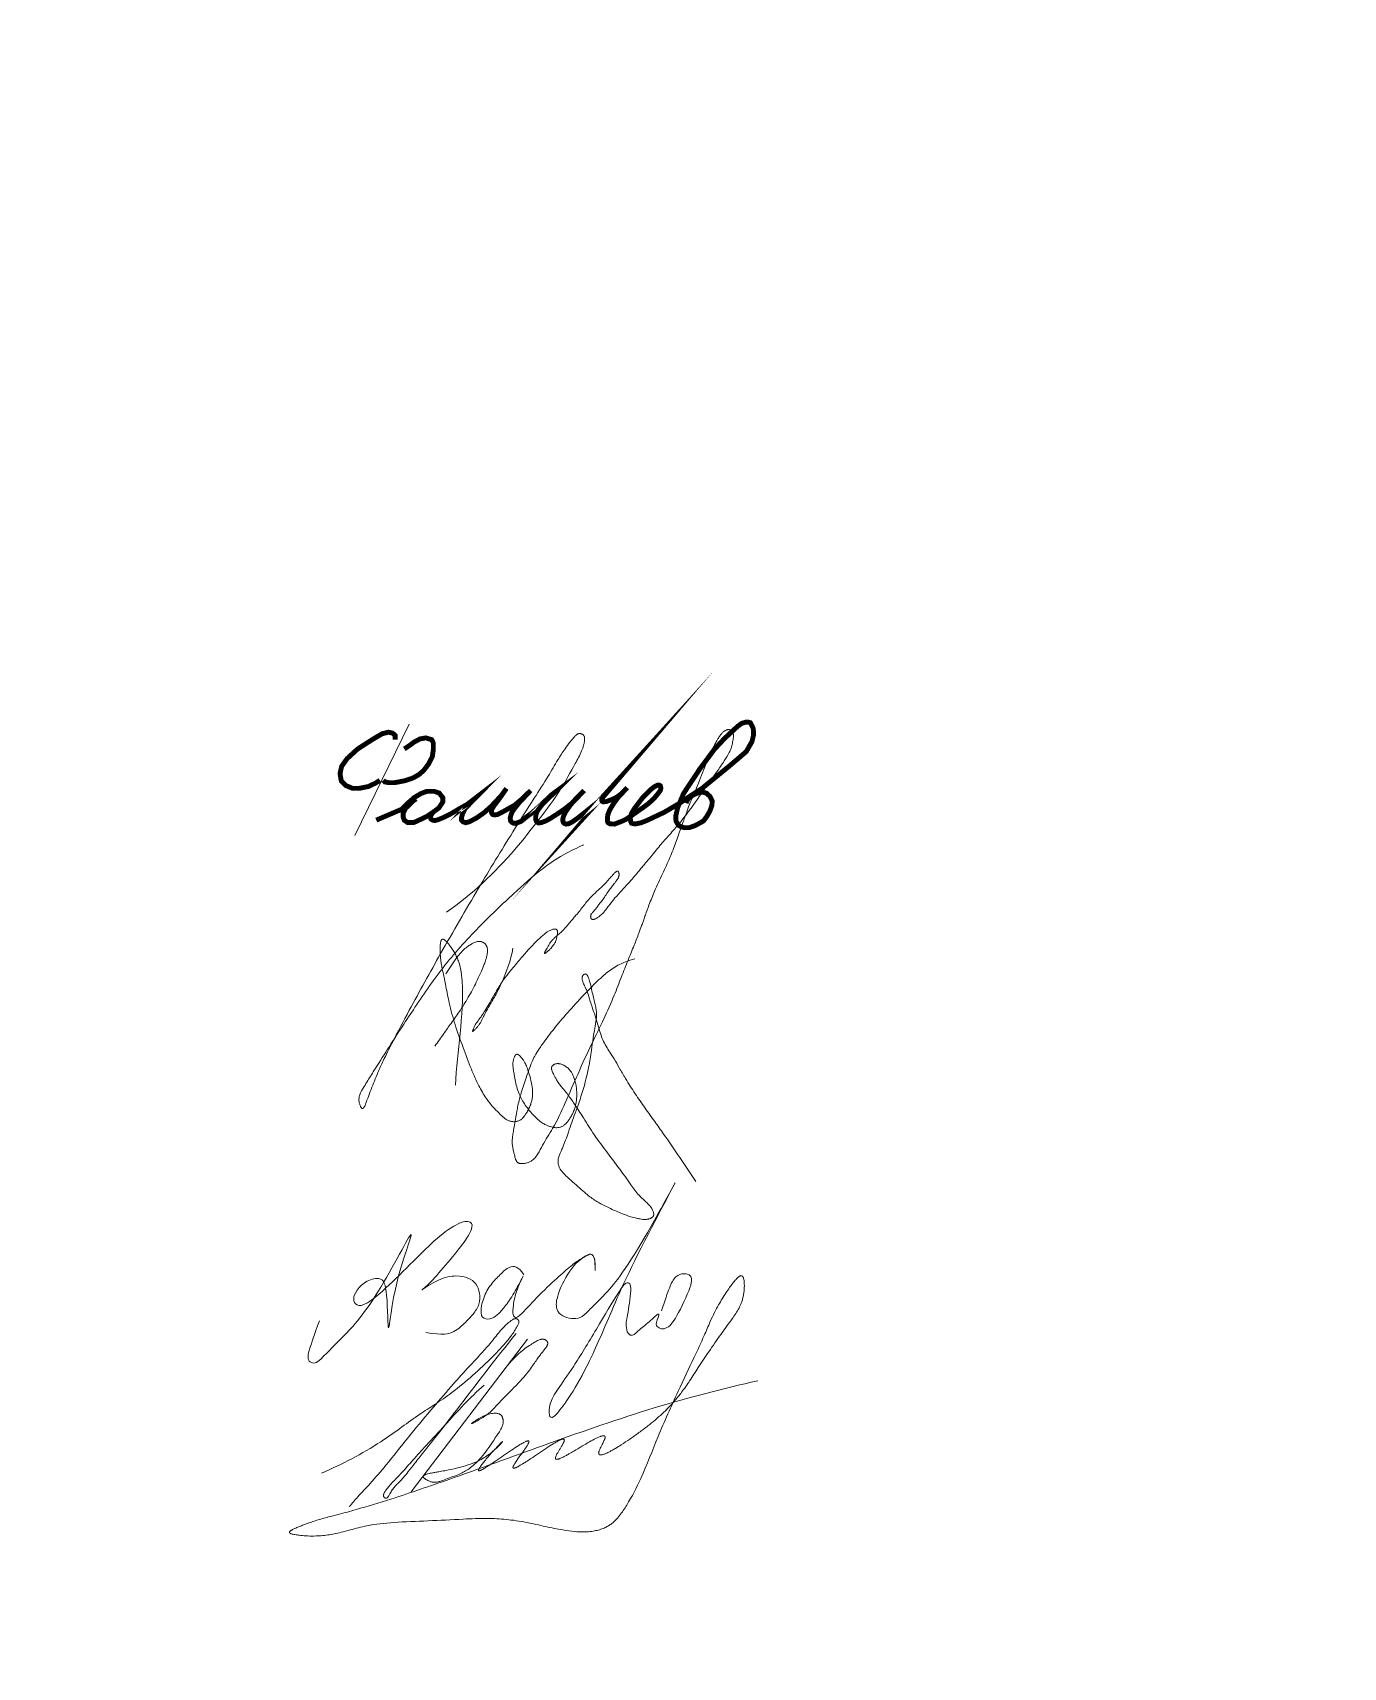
# Model space of a CAD drawing. Header units: millimetres. Extents: x 0 to 210, y 0 to 297.
# Drawn here: x 48.1 to 96.2, y 0 to 60 of the extents above; entities that cross this region are included whole.
import ezdxf

# ---------------------------------------------------------------- set-up
doc = ezdxf.new("R2010")
doc.units = ezdxf.units.MM
for name, pattern in [('K5LT32789', [0]), ('K5LT32790', [0]), ('K5LT32791', [0])]:
    doc.linetypes.add(name, pattern=pattern)
doc.layers.add('Системный слой', color=7, linetype='Continuous')

# ---------------------------------------------------------------- blocks, each defined once
blk = doc.blocks.new('U7')
at = {"layer": 'Системный слой', "color": 5, "linetype": 'K5LT32789', "lineweight": 18, "true_color": 0x0000ff}
for points in [[(66.156, 14.412), (65.944, 14.737), (65.611, 14.737), (65.296, 14.423), (64.941, 14.067), (64.656, 13.58), (64.535, 12.936), (64.732, 12.74), (65.078, 12.824), (65.29, 13.037), (65.538, 13.334), (65.88, 13.855), (66.252, 14.599), (65.88, 13.855), (65.75, 13.256), (65.75, 12.906), (65.838, 12.819), (65.997, 12.875), (66.721, 13.687), (67.512, 14.404), (67.911, 14.766), (68.339, 15.049), (68.536, 15.168), (68.693, 15.168), (68.775, 14.949), (68.775, 14.705), (68.775, 14.447), (68.775, 14.949), (68.693, 15.168), (68.536, 15.178), (67.911, 14.766), (67.335, 13.621), (67.335, 13.112), (67.569, 12.877), (67.9, 12.792), (68.235, 12.792), (68.505, 13.062), (68.847, 13.403), (69.947, 14.503), (72.596, 19.425), (69.947, 14.503), (69.006, 12.153), (68.283, 10.631), (67.632, 9.609), (67.204, 9.101), (67.072, 9.212), (67.072, 9.648), (67.377, 10.194), (67.934, 10.938), (68.821, 12.404), (69.72, 13.937), (69.915, 14.132), (70.061, 14.111), (70.104, 13.873), (70.028, 13.354), (69.968, 12.94), (69.887, 12.53), (69.971, 12.229), (70.14, 12.14), (70.375, 12.375), (70.818, 12.723), (71.216, 13.121), (70.962, 12.592), (71.081, 12.473), (71.26, 12.399), (71.458, 12.473), (71.709, 12.724), (72.377, 14.116), (72.297, 14.399), (72.044, 14.468), (71.716, 14.389), (71.503, 13.972), (71.349, 13.496), (71.216, 13.085)], [(58.653, 12.72), (58.457, 12.177), (58.264, 11.639), (58.202, 11.305), (58.346, 11.161), (58.546, 11.161), (58.734, 11.349), (59.273, 11.888), (60.601, 13.216), (62.503, 16.955), (61.36, 14.16), (61.158, 11.661), (61.158, 13.965), (60.927, 14.337), (60.375, 14.218), (59.999, 13.842), (59.868, 13.503), (59.995, 13.265), (60.338, 13.265), (61.158, 13.965), (62.28, 15.086), (63.059, 15.865), (63.933, 16.44), (64.311, 16.327), (64.216, 16.009), (63.993, 15.607), (63.258, 14.736), (62.645, 14.011), (62.227, 13.728), (63.044, 14.281), (63.702, 14.402), (64.128, 14.308), (64.418, 14.093), (64.549, 13.742), (64.549, 13.326), (64.292, 12.943), (64.033, 12.684), (63.628, 12.279), (63.182, 12.178), (62.559, 12.29)]]:
    blk.add_open_spline(points, degree=3, dxfattribs=at)
blk = doc.blocks.new('U8')
at = {"layer": 'Системный слой', "color": 5, "linetype": 'K5LT32790', "lineweight": 18, "true_color": 0x0000ff}
blk.add_open_spline([(63.653, 21.363), (63.688, 22.63), (64.006, 24.061), (63.859, 25.573), (63.78, 25.867), (63.702, 26.063), (63.614, 26.232), (63.518, 26.383), (63.426, 26.508), (63.349, 26.601), (63.295, 26.658), (63.259, 26.688), (63.237, 26.704), (63.221, 26.714), (63.207, 26.72), (63.196, 26.724), (63.187, 26.726), (63.178, 26.727), (63.171, 26.727), (63.164, 26.726), (63.158, 26.723), (63.152, 26.72), (63.146, 26.716), (63.14, 26.71), (63.134, 26.703), (63.128, 26.694), (63.122, 26.682), (63.116, 26.667), (63.11, 26.648), (63.103, 26.624), (63.097, 26.59), (63.091, 26.544), (63.086, 26.476), (63.083, 26.382), (63.084, 26.263), (63.09, 26.128), (63.102, 25.981), (63.125, 25.816), (63.165, 25.609), (63.227, 25.331), (63.308, 24.913), (63.426, 24.32), (63.626, 23.57), (63.92, 22.766), (64.202, 22.01), (64.473, 21.379), (64.742, 20.92), (65, 20.589), (65.223, 20.358), (65.39, 20.196), (65.51, 20.108), (65.588, 20.068), (65.646, 20.047), (65.699, 20.035), (65.752, 20.028), (65.807, 20.027), (65.861, 20.032), (65.914, 20.043), (65.963, 20.058), (66.007, 20.077), (66.045, 20.1), (66.08, 20.126), (66.114, 20.158), (66.153, 20.201), (66.2, 20.266), (66.261, 20.36), (66.331, 20.481), (66.395, 20.619), (66.441, 20.755), (66.467, 20.883), (66.479, 21.01), (66.477, 21.155), (66.458, 21.335), (66.416, 21.556), (66.35, 21.795), (66.277, 22.013), (66.21, 22.173), (66.149, 22.276), (66.099, 22.345), (66.055, 22.398), (66.015, 22.44), (65.983, 22.468), (65.959, 22.484), (65.942, 22.493), (65.929, 22.499), (65.918, 22.502), (65.908, 22.503), (65.9, 22.503), (65.892, 22.502), (65.886, 22.5), (65.879, 22.498), (65.872, 22.494), (65.865, 22.49), (65.858, 22.483), (65.849, 22.475), (65.841, 22.464), (65.831, 22.449), (65.82, 22.429), (65.807, 22.402), (65.794, 22.364), (65.779, 22.316), (65.766, 22.258), (65.757, 22.192), (65.754, 22.117), (65.759, 22.025), (65.777, 21.901), (65.808, 21.723), (65.848, 21.495), (65.91, 21.241), (65.999, 21.004), (66.112, 20.786), (66.246, 20.578), (66.406, 20.374), (66.58, 20.193), (66.745, 20.048), (66.889, 19.949), (67.011, 19.887), (67.116, 19.846), (67.211, 19.821), (67.296, 19.808), (67.369, 19.806), (67.431, 19.811), (67.483, 19.822), (67.528, 19.837), (67.569, 19.856), (67.61, 19.881), (67.653, 19.913), (67.701, 19.958), (67.756, 20.019), (67.819, 20.104), (67.889, 20.212), (67.958, 20.343), (68.016, 20.487), (68.061, 20.641), (68.09, 20.804), (68.103, 20.98), (68.098, 21.168), (68.076, 21.357), (68.038, 21.531), (67.988, 21.676), (67.934, 21.79), (67.879, 21.878), (67.825, 21.946), (67.771, 21.999), (67.715, 22.044), (67.655, 22.082), (67.591, 22.114), (67.529, 22.138), (67.474, 22.153), (67.428, 22.16), (67.391, 22.161), (67.359, 22.157), (67.329, 22.151), (67.3, 22.142), (67.273, 22.13), (67.248, 22.116), (67.228, 22.101), (67.212, 22.087), (67.2, 22.073), (67.191, 22.06), (67.185, 22.048), (67.18, 22.035), (67.176, 22.022), (67.174, 22.006), (67.173, 21.988), (67.174, 21.967), (67.178, 21.941), (67.187, 21.911), (67.201, 21.871), (67.225, 21.816), (67.263, 21.741), (67.313, 21.642), (67.378, 21.524), (67.466, 21.392), (67.593, 21.238), (67.778, 21.019), (68.018, 20.681), (68.324, 20.196), (68.693, 19.595), (69.17, 18.953), (69.649, 18.325), (70.05, 17.775), (70.33, 17.369), (70.558, 17.153), (70.707, 17.025), (70.796, 16.927), (70.851, 16.847), (70.884, 16.784), (70.906, 16.731), (70.919, 16.687), (70.925, 16.653), (70.926, 16.627), (70.925, 16.606), (70.921, 16.588), (70.916, 16.573), (70.91, 16.56), (70.902, 16.548), (70.893, 16.536), (70.881, 16.524), (70.866, 16.512), (70.847, 16.499), (70.822, 16.485), (70.789, 16.471), (70.75, 16.458), (70.705, 16.448), (70.653, 16.44), (70.592, 16.438), (70.516, 16.442), (70.414, 16.457), (70.266, 16.488), (70.047, 16.547), (69.728, 16.661), (69.343, 16.831), (68.94, 17.03), (68.62, 17.235), (68.367, 17.447), (68.135, 17.654), (67.887, 17.875), (67.67, 18.068), (67.537, 18.222), (67.474, 18.321), (67.445, 18.385), (67.427, 18.44), (67.416, 18.492), (67.411, 18.546), (67.411, 18.599), (67.417, 18.653), (67.429, 18.71), (67.448, 18.773), (67.48, 18.855), (67.53, 18.963), (67.604, 19.131), (67.701, 19.361), (67.8, 19.667), (67.911, 20), (68.048, 20.361), (68.206, 20.797), (68.384, 21.354), (68.54, 21.993), (68.633, 22.59), (68.693, 23.07), (68.762, 23.446), (68.819, 23.751), (68.83, 23.998), (68.807, 24.194), (68.768, 24.383), (68.711, 24.596), (68.658, 24.817), (68.619, 25.017), (68.579, 25.167), (68.548, 25.271), (68.523, 25.339), (68.502, 25.381), (68.486, 25.406), (68.474, 25.42), (68.464, 25.43), (68.454, 25.437), (68.445, 25.442), (68.436, 25.446), (68.427, 25.448), (68.418, 25.449), (68.409, 25.448), (68.401, 25.447), (68.391, 25.445), (68.381, 25.441), (68.37, 25.436), (68.358, 25.429), (68.347, 25.421), (68.337, 25.412), (68.328, 25.402), (68.32, 25.391), (68.313, 25.378), (68.307, 25.364), (68.302, 25.348), (68.299, 25.329), (68.298, 25.306), (68.298, 25.279), (68.303, 25.245), (68.312, 25.202), (68.328, 25.15), (68.353, 25.085), (68.391, 25.003), (68.443, 24.901), (68.495, 24.771), (68.544, 24.616), (68.597, 24.43), (68.676, 24.195), (68.777, 23.91), (68.874, 23.588), (68.956, 23.288), (69.056, 23.024), (69.176, 22.798), (69.319, 22.568), (69.485, 22.309), (69.674, 21.983), (69.92, 21.551), (70.238, 21.056), (70.602, 20.536), (70.954, 20.045), (71.588, 19.156), (72.089, 18.419), (72.471, 17.831)], degree=3, knots=[0, 0, 0, 0, 23.088924, 25.905784, 27.368497, 28.578535, 29.721875, 30.813961, 31.805183, 32.534012, 32.992903, 33.225793, 33.377047, 33.48833, 33.574551, 33.643805, 33.701224, 33.750367, 33.79387, 33.833355, 33.872141, 33.912355, 33.95659, 34.00557, 34.061357, 34.126468, 34.204109, 34.298549, 34.415744, 34.564555, 34.759459, 35.028229, 35.412864, 35.997175, 36.728139, 37.568941, 38.433825, 39.401332, 40.578431, 42.235398, 44.569602, 48.269133, 53.187712, 58.58434, 63.764044, 67.778676, 70.998143, 73.369834, 75.349816, 76.796874, 77.581324, 78.028914, 78.378087, 78.696803, 79.013489, 79.343373, 79.678587, 80.006824, 80.317932, 80.606471, 80.866035, 81.11641, 81.383983, 81.718354, 82.16781, 82.839361, 83.733235, 84.705422, 85.582724, 86.324391, 87.057116, 87.890757, 88.945341, 90.321141, 91.965571, 93.426367, 94.484215, 95.101021, 95.580997, 96.013141, 96.361093, 96.626002, 96.782739, 96.889142, 96.971138, 97.03813, 97.095272, 97.145901, 97.188561, 97.228747, 97.268915, 97.315311, 97.366861, 97.425655, 97.494454, 97.577142, 97.679623, 97.811915, 97.985663, 98.226797, 98.532587, 98.897786, 99.296036, 99.737821, 100.261724, 100.964229, 101.99978, 103.525411, 105.150667, 106.72453, 108.093532, 109.590313, 111.195302, 112.777483, 114.126394, 115.159714, 115.93325, 116.599105, 117.196687, 117.716186, 118.147278, 118.512091, 118.830828, 119.112084, 119.376147, 119.650254, 119.966184, 120.348472, 120.832611, 121.462575, 122.257884, 123.166317, 124.121896, 125.077441, 126.058759, 127.110722, 128.27138, 129.455541, 130.54928, 131.472222, 132.224076, 132.842804, 133.343527, 133.786162, 134.209733, 134.641953, 135.076751, 135.490934, 135.840567, 136.1162, 136.329021, 136.516582, 136.697073, 136.87991, 137.063295, 137.235465, 137.38613, 137.514261, 137.623548, 137.718445, 137.797689, 137.875651, 137.957944, 138.055516, 138.163779, 138.288043, 138.436309, 138.622516, 138.862075, 139.203128, 139.704326, 140.381097, 141.218915, 142.127317, 143.259517, 144.821141, 147.317764, 150.75711, 155.19517, 160.069171, 165.224464, 169.471142, 172.421411, 174.092925, 175.138298, 175.966748, 176.479558, 176.900272, 177.244752, 177.52135, 177.72293, 177.873709, 177.996322, 178.101436, 178.195314, 178.281517, 178.366118, 178.454913, 178.554755, 178.670049, 178.807074, 178.975201, 179.187234, 179.439473, 179.719727, 180.029511, 180.383269, 180.823448, 181.407111, 182.246837, 183.563618, 185.512414, 188.365901, 191.16936, 193.636194, 195.215931, 197.147086, 199.269225, 201.224518, 202.392176, 202.935446, 203.335749, 203.665039, 203.98044, 204.30527, 204.630666, 204.95421, 205.28424, 205.683122, 206.145312, 206.866804, 207.837862, 209.464316, 211.387339, 213.648133, 215.828171, 218.361631, 222.046321, 226.400789, 230.237614, 232.987127, 235.143069, 237.145235, 238.600123, 239.59432, 240.714469, 242.086859, 243.579513, 244.83703, 245.773068, 246.379449, 246.80954, 247.077534, 247.227517, 247.33398, 247.41847, 247.489521, 247.552012, 247.609222, 247.663606, 247.717168, 247.768592, 247.820784, 247.876677, 247.942191, 248.018083, 248.10247, 248.189421, 248.269471, 248.347072, 248.425637, 248.512886, 248.605679, 248.706816, 248.820413, 248.952282, 249.111489, 249.313956, 249.574155, 249.89782, 250.303709, 250.841791, 251.528272, 252.381244, 253.359593, 254.475963, 255.872687, 257.851092, 259.938273, 261.963603, 263.469883, 265.046448, 266.586695, 268.366913, 270.599666, 273.407082, 277.373027, 281.234201, 284.882343, 288.313023, 301, 301, 301, 301], dxfattribs=at)
blk = doc.blocks.new('U9')
at = {"layer": 'Системный слой', "color": 5, "linetype": 'K5LT32790', "lineweight": 18, "true_color": 0x0000ff}
for points, knots in [([(63.317, 27.713), (64.253, 28.369), (65.43, 29.481), (66.706, 31.113), (67.489, 32.14), (67.952, 33.015), (68.25, 33.54), (68.347, 33.817), (68.377, 33.959), (68.389, 34.046), (68.39, 34.101), (68.385, 34.136), (68.379, 34.16), (68.371, 34.179), (68.363, 34.194), (68.353, 34.208), (68.342, 34.22), (68.329, 34.232), (68.313, 34.243), (68.295, 34.253), (68.274, 34.262), (68.253, 34.269), (68.23, 34.273), (68.209, 34.275), (68.189, 34.275), (68.171, 34.272), (68.154, 34.267), (68.137, 34.261), (68.119, 34.252), (68.099, 34.239), (68.076, 34.22), (68.047, 34.191), (68.005, 34.145), (67.936, 34.065), (67.819, 33.92), (67.632, 33.666), (67.366, 33.252), (67.01, 32.635), (66.446, 31.761), (65.579, 30.399), (64.428, 28.5), (63.159, 26.318), (62.107, 24.414), (61.409, 23.101), (61.024, 22.339), (60.816, 21.874), (60.669, 21.523), (60.548, 21.218), (60.446, 20.948), (60.37, 20.744), (60.326, 20.626), (60.3, 20.572), (60.287, 20.549), (60.277, 20.536), (60.269, 20.526), (60.262, 20.519), (60.256, 20.514), (60.251, 20.511), (60.245, 20.509), (60.24, 20.508), (60.235, 20.507), (60.231, 20.508), (60.226, 20.509), (60.222, 20.511), (60.217, 20.513), (60.213, 20.516), (60.208, 20.52), (60.203, 20.525), (60.197, 20.532), (60.189, 20.542), (60.18, 20.556), (60.168, 20.577), (60.153, 20.606), (60.136, 20.644), (60.12, 20.691), (60.109, 20.744), (60.103, 20.8), (60.103, 20.858), (60.109, 20.919), (60.123, 20.983), (60.144, 21.049), (60.176, 21.121), (60.226, 21.21), (60.312, 21.347), (60.469, 21.606), (60.779, 22.098), (61.35, 23.001), (62.187, 24.28), (63.246, 25.825), (64.498, 27.185), (65.71, 28.34), (66.694, 29.228), (67.568, 29.825), (68.105, 30.075), (68.358, 30.195)], [0, 0, 0, 0, 8.550609, 12.054989, 15.548009, 18.191121, 19.498995, 20.058209, 20.381615, 20.589671, 20.716665, 20.79368, 20.851701, 20.900722, 20.944653, 20.985245, 21.025642, 21.06834, 21.115939, 21.168338, 21.224707, 21.283052, 21.340576, 21.394663, 21.443781, 21.488289, 21.53119, 21.575808, 21.625508, 21.683081, 21.754287, 21.848548, 21.98875, 22.223415, 22.641351, 23.38396, 24.591455, 26.333193, 28.725175, 32.394143, 38.444137, 45.386804, 51.336644, 54.759282, 56.550214, 57.736198, 58.581068, 59.410817, 60.190375, 60.748602, 61.044545, 61.139793, 61.19713, 61.237089, 61.267135, 61.290713, 61.309862, 61.325937, 61.339917, 61.352551, 61.36445, 61.376142, 61.388111, 61.400062, 61.412022, 61.424542, 61.439066, 61.45699, 61.479741, 61.509795, 61.550475, 61.607942, 61.688058, 61.795635, 61.922219, 62.059168, 62.198495, 62.342871, 62.495112, 62.658157, 62.830855, 63.02153, 63.245709, 63.594568, 64.237865, 65.516344, 67.957442, 72.253573, 76.989753, 81.977365, 86.090995, 89.562811, 91.905588, 94, 94, 94, 94]), ([(65.756, 26.401), (65.681, 25.942), (65.457, 25.358), (65.115, 24.65), (64.881, 24.276), (64.72, 23.971), (64.623, 23.778), (64.566, 23.667), (64.525, 23.602), (64.488, 23.552), (64.454, 23.51), (64.418, 23.47), (64.383, 23.432), (64.35, 23.399), (64.325, 23.376), (64.309, 23.362), (64.3, 23.355), (64.294, 23.35), (64.29, 23.347), (64.286, 23.345), (64.283, 23.344), (64.281, 23.343), (64.279, 23.343), (64.277, 23.343), (64.275, 23.345), (64.275, 23.347), (64.275, 23.349), (64.275, 23.352), (64.276, 23.356), (64.277, 23.36), (64.278, 23.365), (64.28, 23.371), (64.284, 23.381), (64.29, 23.395), (64.299, 23.416), (64.31, 23.443), (64.322, 23.475), (64.338, 23.512), (64.357, 23.555), (64.383, 23.604), (64.419, 23.658), (64.466, 23.722), (64.531, 23.806), (64.625, 23.935), (64.749, 24.122), (64.889, 24.356), (65.024, 24.599), (65.163, 24.847), (65.326, 25.119), (65.529, 25.407), (65.747, 25.665), (65.937, 25.889), (66.138, 26.128), (66.376, 26.404), (66.65, 26.676), (66.86, 26.877), (66.994, 26.983), (67.065, 27.025), (67.118, 27.051), (67.17, 27.073), (67.218, 27.088), (67.257, 27.096), (67.286, 27.099), (67.307, 27.099), (67.323, 27.097), (67.336, 27.093), (67.346, 27.089), (67.355, 27.085), (67.362, 27.079), (67.368, 27.073), (67.373, 27.066), (67.378, 27.059), (67.382, 27.05), (67.385, 27.039), (67.388, 27.025), (67.391, 27.008), (67.392, 26.986), (67.391, 26.954), (67.387, 26.911), (67.378, 26.856), (67.368, 26.794), (67.355, 26.73), (67.337, 26.672), (67.314, 26.62), (67.285, 26.569), (67.247, 26.515), (67.203, 26.458), (67.159, 26.404), (67.119, 26.358), (67.085, 26.324), (67.054, 26.295), (67.024, 26.27), (66.996, 26.246), (66.972, 26.227), (66.955, 26.215), (66.944, 26.209), (66.937, 26.205), (66.932, 26.202), (66.928, 26.201), (66.925, 26.2), (66.922, 26.199), (66.92, 26.199), (66.918, 26.199), (66.916, 26.2), (66.915, 26.201), (66.914, 26.203), (66.914, 26.205), (66.913, 26.208), (66.914, 26.211), (66.914, 26.214), (66.915, 26.218), (66.916, 26.223), (66.919, 26.229), (66.922, 26.237), (66.927, 26.249), (66.934, 26.265), (66.946, 26.287), (66.96, 26.312), (66.975, 26.337), (66.989, 26.361), (67.005, 26.387), (67.027, 26.421), (67.055, 26.473), (67.091, 26.539), (67.139, 26.615), (67.204, 26.694), (67.293, 26.783), (67.411, 26.886), (67.558, 27.011), (67.696, 27.157), (67.826, 27.313), (67.947, 27.46), (68.081, 27.616), (68.219, 27.78), (68.356, 27.961), (68.498, 28.144), (68.675, 28.331), (68.875, 28.515), (69.067, 28.695), (69.204, 28.839), (69.298, 28.946), (69.363, 29.019), (69.42, 29.081), (69.467, 29.133), (69.505, 29.171), (69.534, 29.195), (69.553, 29.209), (69.566, 29.216), (69.577, 29.221), (69.585, 29.223), (69.592, 29.225), (69.599, 29.225), (69.604, 29.224), (69.609, 29.223), (69.614, 29.221), (69.618, 29.219), (69.621, 29.216), (69.625, 29.213), (69.628, 29.208), (69.632, 29.203), (69.635, 29.196), (69.639, 29.187), (69.643, 29.176), (69.647, 29.16), (69.65, 29.14), (69.652, 29.116), (69.652, 29.089), (69.65, 29.062), (69.645, 29.036), (69.638, 29.009), (69.626, 28.98), (69.609, 28.947), (69.581, 28.905), (69.535, 28.844), (69.466, 28.753), (69.37, 28.631), (69.256, 28.485), (69.148, 28.317), (69.043, 28.152), (68.932, 28.023), (68.849, 27.911), (68.787, 27.823), (68.729, 27.757), (68.68, 27.71), (68.648, 27.672), (68.63, 27.644), (68.62, 27.622), (68.614, 27.603), (68.611, 27.585), (68.61, 27.568), (68.61, 27.55), (68.612, 27.532), (68.616, 27.514), (68.621, 27.499), (68.627, 27.486), (68.633, 27.477), (68.639, 27.469), (68.644, 27.463), (68.65, 27.459), (68.657, 27.455), (68.664, 27.452), (68.672, 27.449), (68.681, 27.448), (68.691, 27.447), (68.702, 27.448), (68.716, 27.45), (68.732, 27.454), (68.753, 27.461), (68.78, 27.473), (68.816, 27.492), (68.86, 27.519), (68.91, 27.553), (68.965, 27.594), (69.024, 27.646), (69.092, 27.715), (69.175, 27.817), (69.292, 27.972), (69.461, 28.195), (69.704, 28.467), (70.019, 28.799), (70.359, 29.195), (70.726, 29.646), (71.088, 30.088), (71.463, 30.513), (71.832, 30.934), (72.205, 31.394), (72.55, 31.897), (72.891, 32.391), (73.229, 32.84), (73.491, 33.235), (73.677, 33.521), (73.766, 33.72), (73.802, 33.852), (73.823, 33.959), (73.837, 34.043), (73.848, 34.105), (73.853, 34.154), (73.854, 34.197), (73.85, 34.236), (73.842, 34.268), (73.832, 34.295), (73.82, 34.32), (73.806, 34.343), (73.789, 34.364), (73.773, 34.381), (73.756, 34.394), (73.741, 34.404), (73.726, 34.411), (73.711, 34.416), (73.697, 34.42), (73.681, 34.421), (73.663, 34.421), (73.644, 34.419), (73.622, 34.414), (73.597, 34.405), (73.567, 34.392), (73.533, 34.373), (73.496, 34.348), (73.458, 34.316), (73.42, 34.278), (73.378, 34.229), (73.338, 34.17), (73.292, 34.092), (73.235, 33.988), (73.143, 33.828), (73.019, 33.595), (72.886, 33.283), (72.75, 32.924), (72.611, 32.554), (72.448, 32.165), (72.266, 31.743), (72.09, 31.276), (71.917, 30.783), (71.734, 30.267), (71.521, 29.709), (71.248, 29.114), (70.969, 28.539), (70.769, 28.026), (70.642, 27.676), (70.57, 27.473), (70.525, 27.347), (70.466, 27.182), (70.36, 26.892), (70.195, 26.469), (69.973, 25.936), (69.731, 25.323), (69.454, 24.597), (69.089, 23.772), (68.614, 22.828), (68.144, 21.796), (67.7, 20.753), (67.287, 19.864), (66.894, 19.274), (66.709, 18.897), (66.59, 18.726), (66.513, 18.647), (66.456, 18.602), (66.4, 18.567), (66.341, 18.538), (66.279, 18.516), (66.213, 18.499), (66.148, 18.49), (66.089, 18.487), (66.04, 18.49), (66.003, 18.496), (65.976, 18.505), (65.955, 18.514), (65.938, 18.524), (65.923, 18.535), (65.909, 18.549), (65.896, 18.565), (65.882, 18.586), (65.868, 18.613), (65.853, 18.648), (65.837, 18.7), (65.818, 18.777), (65.792, 18.885), (65.76, 19.018), (65.734, 19.162), (65.727, 19.304), (65.737, 19.454), (65.763, 19.631), (65.807, 19.853), (65.856, 20.151), (65.918, 20.534), (66.017, 20.971), (66.152, 21.371), (66.265, 21.696), (66.352, 21.958), (66.442, 22.2), (66.561, 22.452), (66.737, 22.734), (67.012, 23.11), (67.395, 23.614), (67.925, 24.213), (68.472, 24.813), (68.98, 25.311), (69.365, 25.629), (69.659, 25.8), (69.927, 25.912), (70.117, 25.974), (70.232, 26.011)], [0, 0, 0, 0, 9.050129, 12.27524, 15.459, 17.73484, 19.057413, 19.710841, 20.186256, 20.578255, 20.920156, 21.263228, 21.624829, 21.943402, 22.174143, 22.29629, 22.36276, 22.406894, 22.439057, 22.464194, 22.484922, 22.502166, 22.516262, 22.528133, 22.539447, 22.552242, 22.56817, 22.588053, 22.611987, 22.639741, 22.672744, 22.715192, 22.776687, 22.87041, 23.023044, 23.2152, 23.446308, 23.698853, 24.014406, 24.364067, 24.793807, 25.28352, 25.941626, 26.877925, 28.429965, 30.348657, 32.240773, 33.898399, 35.948367, 38.485583, 40.825304, 42.59187, 44.267244, 46.970047, 49.74801, 51.863744, 52.701471, 53.104911, 53.483029, 53.862972, 54.210178, 54.473163, 54.650607, 54.780151, 54.882015, 54.96597, 55.037892, 55.101774, 55.160577, 55.215489, 55.269733, 55.3265, 55.390437, 55.464507, 55.552848, 55.661752, 55.802045, 55.996896, 56.278982, 56.657771, 57.087852, 57.530059, 57.926999, 58.28654, 58.645161, 59.086887, 59.580412, 60.070145, 60.456808, 60.770321, 61.020502, 61.287434, 61.539711, 61.751465, 61.877288, 61.951174, 62.001019, 62.037083, 62.064047, 62.085222, 62.102691, 62.117816, 62.131035, 62.143011, 62.154708, 62.167188, 62.181333, 62.197688, 62.21651, 62.238222, 62.264236, 62.296726, 62.338711, 62.394112, 62.469848, 62.581386, 62.750144, 62.953234, 63.151975, 63.325302, 63.501424, 63.750698, 64.126703, 64.655732, 65.239268, 65.888652, 66.649933, 67.724768, 68.970934, 70.450533, 71.673771, 72.965674, 74.199734, 75.716608, 77.191491, 78.669398, 80.263602, 82.259995, 84.0227, 85.431088, 86.180031, 86.82002, 87.357354, 87.830339, 88.196682, 88.427814, 88.563885, 88.657509, 88.728451, 88.784957, 88.831759, 88.871976, 88.907862, 88.941164, 88.973333, 89.002363, 89.031139, 89.061129, 89.097204, 89.139544, 89.190239, 89.252182, 89.329582, 89.428874, 89.559889, 89.727893, 89.910432, 90.08993, 90.259821, 90.437176, 90.634512, 90.867411, 91.167757, 91.627014, 92.382088, 93.419966, 94.672454, 96.030915, 97.344377, 98.512333, 99.382533, 100.080146, 100.642761, 101.098523, 101.416568, 101.614452, 101.761411, 101.888131, 102.002041, 102.112642, 102.228685, 102.353162, 102.475542, 102.582798, 102.67162, 102.744553, 102.805473, 102.857643, 102.905538, 102.953137, 103.003348, 103.057077, 103.11538, 103.180499, 103.255316, 103.343787, 103.451799, 103.589159, 103.775473, 104.036879, 104.381072, 104.782032, 105.231565, 105.731185, 106.331113, 107.131661, 108.329516, 110.150194, 112.636877, 115.501671, 119.160964, 122.898631, 126.952961, 130.409086, 134.037174, 137.994275, 142.035946, 146.041027, 149.822245, 153.085433, 155.385996, 156.523495, 157.344961, 158.084473, 158.656408, 159.032405, 159.319553, 159.62593, 159.882585, 160.081757, 160.265654, 160.447561, 160.63144, 160.806021, 160.962993, 161.100471, 161.220792, 161.327559, 161.424857, 161.521276, 161.623153, 161.736504, 161.863212, 162.008568, 162.179889, 162.387514, 162.643846, 162.945007, 163.264358, 163.6135, 164.014772, 164.533206, 165.020618, 165.794064, 166.857794, 168.64401, 171.006738, 173.517367, 176.204619, 178.789913, 181.800729, 185.264053, 188.598832, 192.086757, 196.039981, 200.351441, 204.98312, 208.606796, 211.174086, 212.324149, 212.840152, 213.814159, 215.76165, 218.911517, 222.760316, 227.121283, 231.883071, 238.054257, 244.879079, 252.670992, 260.372327, 267.206768, 271.910472, 274.294825, 275.442431, 276.007431, 276.456493, 276.872537, 277.298483, 277.734538, 278.182349, 278.627236, 279.027811, 279.347916, 279.582846, 279.760539, 279.906542, 280.032941, 280.152577, 280.276179, 280.413989, 280.572354, 280.762102, 281.004984, 281.334701, 281.830666, 282.557033, 283.530703, 284.521091, 285.429966, 286.323075, 287.47734, 288.942216, 290.783007, 293.428229, 296.57457, 299.586331, 301.717918, 303.359613, 305.016414, 306.799751, 308.827327, 311.560281, 315.955926, 321.284596, 327.290578, 331.929165, 335.294372, 337.07654, 338.608554, 341, 341, 341, 341]), ([(63.296, 25.456), (63.487, 25.746), (63.705, 26.122), (64.06, 26.437), (64.192, 26.528), (64.297, 26.586), (64.379, 26.621), (64.441, 26.639), (64.488, 26.646), (64.527, 26.647), (64.56, 26.644), (64.591, 26.637), (64.621, 26.627), (64.651, 26.614), (64.681, 26.596), (64.71, 26.575), (64.736, 26.551), (64.759, 26.526), (64.777, 26.5), (64.792, 26.472), (64.804, 26.444), (64.813, 26.412), (64.82, 26.374), (64.823, 26.329), (64.822, 26.272), (64.814, 26.198), (64.795, 26.099), (64.761, 25.964), (64.697, 25.778), (64.577, 25.502), (64.388, 25.094), (64.123, 24.589), (63.807, 24.087), (63.495, 23.652), (63.197, 23.233), (62.999, 22.954), (62.889, 22.799)], [0, 0, 0, 0, 6.031327, 7.224988, 8.103691, 8.779791, 9.271523, 9.620615, 9.879085, 10.092232, 10.278511, 10.453749, 10.630111, 10.818394, 11.017829, 11.223201, 11.427374, 11.623322, 11.806227, 11.978077, 12.150954, 12.337468, 12.550087, 12.799771, 13.111892, 13.519386, 14.078895, 14.842107, 15.895849, 17.445078, 19.990893, 23.601088, 27.190299, 30.147219, 32.759048, 36, 36, 36, 36])]:
    blk.add_open_spline(points, degree=3, knots=knots, dxfattribs=at)
blk = doc.blocks.new('U10')
at = {"layer": 'Системный слой', "color": 5, "linetype": 'K5LT32790', "lineweight": 18, "true_color": 0x0000ff}
blk.add_line((66.29, 12.043), (62.02, 6.444), dxfattribs=at)
for points, knots in [([(65.48, 10.981), (65.675, 11.227), (65.95, 11.532), (66.346, 11.806), (66.532, 11.919), (66.661, 11.998), (66.745, 12.031), (66.792, 12.043), (66.826, 12.046), (66.855, 12.046), (66.881, 12.042), (66.905, 12.036), (66.928, 12.027), (66.95, 12.016), (66.97, 12.003), (66.988, 11.989), (67.002, 11.975), (67.012, 11.963), (67.019, 11.951), (67.025, 11.94), (67.03, 11.928), (67.033, 11.914), (67.034, 11.899), (67.034, 11.883), (67.032, 11.865), (67.027, 11.844), (67.018, 11.821), (67.005, 11.792), (66.984, 11.757), (66.951, 11.709), (66.899, 11.642), (66.824, 11.552), (66.734, 11.435), (66.628, 11.288), (66.505, 11.108), (66.352, 10.887), (66.133, 10.624), (65.871, 10.346), (65.598, 10.07), (65.379, 9.846), (65.199, 9.659), (65.069, 9.517), (64.958, 9.401), (64.87, 9.324), (64.795, 9.266), (64.727, 9.218), (64.652, 9.169), (64.566, 9.117), (64.475, 9.065), (64.397, 9.022), (64.34, 8.993), (64.306, 8.975), (64.284, 8.965), (64.269, 8.958), (64.259, 8.953), (64.251, 8.95), (64.245, 8.948), (64.241, 8.947), (64.237, 8.946), (64.235, 8.945), (64.234, 8.945), (64.232, 8.945), (64.232, 8.945), (64.231, 8.946), (64.232, 8.947), (64.232, 8.948), (64.234, 8.95), (64.235, 8.951), (64.237, 8.953), (64.24, 8.956), (64.243, 8.958), (64.247, 8.961), (64.252, 8.965), (64.259, 8.97), (64.268, 8.976), (64.28, 8.985), (64.296, 8.996), (64.321, 9.013), (64.36, 9.038), (64.415, 9.075), (64.489, 9.121), (64.575, 9.173), (64.669, 9.223), (64.768, 9.266), (64.867, 9.296), (64.961, 9.314), (65.045, 9.323), (65.118, 9.326), (65.177, 9.321), (65.221, 9.312), (65.254, 9.3), (65.279, 9.288), (65.299, 9.275), (65.316, 9.261), (65.33, 9.246), (65.344, 9.228), (65.357, 9.206), (65.369, 9.18), (65.38, 9.149), (65.389, 9.112), (65.395, 9.071), (65.398, 9.025), (65.396, 8.978), (65.388, 8.927), (65.374, 8.872), (65.35, 8.808), (65.313, 8.732), (65.251, 8.63), (65.15, 8.487), (65.008, 8.271), (64.826, 7.998), (64.605, 7.708), (64.376, 7.469), (64.166, 7.297), (63.979, 7.179), (63.779, 7.083), (63.549, 6.996), (63.306, 6.912), (63.108, 6.829), (62.968, 6.795), (62.886, 6.789), (62.831, 6.791), (62.785, 6.799), (62.738, 6.811), (62.688, 6.829), (62.639, 6.851), (62.597, 6.873), (62.566, 6.891), (62.543, 6.906), (62.523, 6.92), (62.503, 6.936), (62.486, 6.952), (62.474, 6.967), (62.466, 6.981), (62.462, 6.993), (62.461, 7.005), (62.463, 7.016), (62.469, 7.027), (62.478, 7.037), (62.491, 7.047), (62.508, 7.058), (62.531, 7.069), (62.561, 7.081), (62.6, 7.094), (62.652, 7.107), (62.721, 7.123), (62.811, 7.141), (62.934, 7.162), (63.103, 7.191), (63.341, 7.233), (63.656, 7.296), (64.015, 7.389), (64.359, 7.513), (64.635, 7.65), (64.841, 7.786), (64.994, 7.905), (65.11, 8.005), (65.191, 8.082), (65.247, 8.137), (65.284, 8.177), (65.31, 8.205), (65.328, 8.226), (65.342, 8.242), (65.351, 8.254), (65.358, 8.263), (65.363, 8.27), (65.367, 8.275), (65.369, 8.279), (65.371, 8.281), (65.371, 8.283), (65.372, 8.285), (65.372, 8.286), (65.371, 8.286), (65.37, 8.286), (65.369, 8.286), (65.367, 8.285), (65.365, 8.283), (65.361, 8.28), (65.356, 8.275), (65.348, 8.269), (65.339, 8.26), (65.326, 8.248), (65.309, 8.232), (65.288, 8.21), (65.259, 8.181), (65.221, 8.142), (65.169, 8.086), (65.093, 8.005), (64.983, 7.884), (64.851, 7.733), (64.72, 7.578), (64.625, 7.458), (64.567, 7.38), (64.537, 7.335), (64.518, 7.304), (64.506, 7.281), (64.498, 7.264), (64.493, 7.251), (64.491, 7.241), (64.49, 7.233), (64.491, 7.226), (64.495, 7.22), (64.501, 7.216), (64.51, 7.215), (64.52, 7.216), (64.534, 7.218), (64.552, 7.224), (64.575, 7.233), (64.605, 7.247), (64.644, 7.267), (64.694, 7.295), (64.76, 7.335), (64.85, 7.392), (64.977, 7.475), (65.168, 7.604), (65.417, 7.776), (65.688, 7.962), (65.91, 8.108), (66.061, 8.201), (66.147, 8.249), (66.203, 8.277), (66.243, 8.295), (66.272, 8.305), (66.295, 8.311), (66.311, 8.313), (66.324, 8.312), (66.333, 8.309), (66.34, 8.303), (66.344, 8.295), (66.345, 8.286), (66.344, 8.276), (66.341, 8.264), (66.337, 8.251), (66.33, 8.234), (66.321, 8.214), (66.307, 8.187), (66.287, 8.153), (66.259, 8.108), (66.218, 8.045), (66.153, 7.951), (66.065, 7.828), (65.967, 7.691), (65.884, 7.573), (65.829, 7.489), (65.799, 7.438), (65.781, 7.404), (65.77, 7.38), (65.763, 7.363), (65.759, 7.349), (65.757, 7.338), (65.757, 7.329), (65.758, 7.321), (65.761, 7.315), (65.768, 7.309), (65.777, 7.307), (65.788, 7.306), (65.803, 7.308), (65.821, 7.312), (65.845, 7.321), (65.876, 7.333), (65.916, 7.352), (65.967, 7.38), (66.034, 7.418), (66.125, 7.473), (66.254, 7.555), (66.447, 7.683), (66.697, 7.852), (66.971, 8.037), (67.196, 8.181), (67.349, 8.272), (67.437, 8.318), (67.495, 8.345), (67.537, 8.361), (67.567, 8.371), (67.591, 8.375), (67.608, 8.376), (67.622, 8.373), (67.632, 8.368), (67.639, 8.361), (67.643, 8.351), (67.644, 8.338), (67.643, 8.324), (67.639, 8.308), (67.634, 8.291), (67.626, 8.271), (67.615, 8.247), (67.599, 8.215), (67.575, 8.171), (67.537, 8.106), (67.485, 8.02), (67.428, 7.925), (67.38, 7.843), (67.349, 7.783), (67.333, 7.746), (67.324, 7.722), (67.319, 7.705), (67.316, 7.692), (67.315, 7.682), (67.315, 7.673), (67.316, 7.662), (67.32, 7.652), (67.328, 7.644), (67.338, 7.639), (67.35, 7.636), (67.366, 7.635), (67.386, 7.637), (67.411, 7.642), (67.443, 7.651), (67.484, 7.666), (67.536, 7.688), (67.605, 7.721), (67.699, 7.769), (67.831, 7.843), (68.031, 7.959), (68.282, 8.11), (68.549, 8.267), (68.754, 8.38), (68.887, 8.443), (68.959, 8.472), (69.009, 8.488), (69.045, 8.497), (69.073, 8.501), (69.095, 8.5), (69.111, 8.497), (69.124, 8.491), (69.133, 8.482), (69.139, 8.471), (69.142, 8.458), (69.143, 8.444), (69.141, 8.43), (69.138, 8.415), (69.133, 8.397), (69.126, 8.375), (69.115, 8.346), (69.097, 8.305), (69.069, 8.246), (69.029, 8.17), (68.985, 8.084), (68.949, 8.01), (68.926, 7.956), (68.914, 7.923), (68.908, 7.9), (68.905, 7.882), (68.903, 7.866), (68.904, 7.851), (68.907, 7.838), (68.911, 7.827), (68.917, 7.818), (68.925, 7.81), (68.935, 7.804), (68.947, 7.8), (68.961, 7.798), (68.978, 7.797), (68.999, 7.798), (69.024, 7.802), (69.055, 7.809), (69.094, 7.821), (69.143, 7.839), (69.205, 7.866), (69.285, 7.905), (69.394, 7.962), (69.547, 8.05), (69.772, 8.19), (70.059, 8.382), (70.386, 8.613), (70.696, 8.846), (70.979, 9.075), (71.232, 9.299), (71.475, 9.535), (71.716, 9.798), (71.977, 10.125), (72.258, 10.534), (72.58, 11.039), (72.965, 11.609), (73.378, 12.208), (73.761, 12.731), (74.025, 13.105), (74.139, 13.358), (74.191, 13.518), (74.223, 13.662), (74.242, 13.8), (74.253, 13.937), (74.254, 14.06), (74.248, 14.158), (74.238, 14.224), (74.228, 14.267), (74.218, 14.297), (74.209, 14.319), (74.2, 14.335), (74.191, 14.347), (74.183, 14.356), (74.175, 14.363), (74.167, 14.368), (74.16, 14.371), (74.153, 14.373), (74.145, 14.374), (74.135, 14.374), (74.124, 14.373), (74.111, 14.37), (74.097, 14.364), (74.081, 14.357), (74.063, 14.345), (74.041, 14.33), (74.015, 14.308), (73.983, 14.278), (73.942, 14.235), (73.886, 14.17), (73.806, 14.069), (73.703, 13.926), (73.576, 13.742), (73.44, 13.53), (73.297, 13.289), (73.149, 13.01), (72.973, 12.634), (72.74, 12.08), (72.344, 11.228), (71.759, 10.002), (71.086, 8.525), (70.548, 7.089), (70.057, 6.13), (69.723, 5.623), (69.532, 5.404), (69.394, 5.282), (69.272, 5.197), (69.137, 5.124), (68.979, 5.06), (68.794, 5.01), (68.578, 4.978), (68.317, 4.965), (67.983, 4.982), (67.52, 5.047), (66.929, 5.17), (66.242, 5.328), (65.53, 5.439), (64.755, 5.474), (63.796, 5.436), (62.648, 5.37), (61.468, 5.335), (60.506, 5.236), (59.808, 5.05), (59.277, 4.906), (58.829, 4.834), (58.459, 4.814), (58.169, 4.822), (57.938, 4.843), (57.776, 4.864), (57.682, 4.882), (57.633, 4.895), (57.607, 4.904), (57.59, 4.911), (57.577, 4.917), (57.568, 4.923), (57.562, 4.928), (57.557, 4.933), (57.553, 4.937), (57.551, 4.941), (57.549, 4.945), (57.548, 4.949), (57.548, 4.954), (57.548, 4.958), (57.55, 4.963), (57.552, 4.969), (57.555, 4.974), (57.56, 4.981), (57.567, 4.988), (57.575, 4.997), (57.587, 5.006), (57.602, 5.017), (57.623, 5.031), (57.651, 5.047), (57.69, 5.068), (57.748, 5.096), (57.837, 5.135), (57.964, 5.186), (58.126, 5.249), (58.308, 5.316), (58.503, 5.381), (58.71, 5.445), (58.93, 5.505), (59.201, 5.574), (59.613, 5.679), (60.371, 5.893), (61.727, 6.312), (64.04, 7.112), (67.193, 8.265), (70.89, 9.563), (73.47, 10.231), (74.749, 10.516)], [0, 0, 0, 0, 6.158308, 7.924944, 9.397219, 10.421772, 10.878244, 11.151197, 11.36381, 11.548551, 11.718723, 11.877713, 12.036027, 12.196544, 12.358164, 12.506286, 12.632493, 12.736928, 12.819521, 12.898812, 12.980771, 13.07523, 13.173556, 13.279268, 13.396608, 13.531064, 13.690326, 13.886288, 14.140321, 14.494376, 15.023758, 15.795804, 16.773927, 17.9322, 19.328256, 21.031002, 23.191239, 26.01508, 28.508359, 30.764949, 32.158381, 33.57364, 34.542076, 35.296285, 35.858711, 36.382363, 36.930279, 37.613953, 38.340853, 38.974758, 39.36394, 39.584276, 39.729431, 39.831741, 39.905683, 39.959643, 39.999056, 40.02768, 40.048222, 40.062694, 40.072775, 40.079767, 40.084961, 40.089793, 40.09578, 40.104088, 40.115492, 40.13093, 40.149822, 40.171984, 40.197656, 40.229358, 40.269864, 40.322352, 40.391158, 40.483151, 40.610685, 40.79026, 41.065436, 41.512004, 42.088709, 42.770629, 43.467951, 44.184491, 44.869892, 45.483626, 46.046275, 46.524145, 46.915912, 47.196275, 47.40917, 47.586207, 47.738846, 47.877531, 48.013016, 48.157728, 48.31924, 48.502929, 48.715108, 48.96183, 49.243774, 49.540729, 49.8478, 50.172102, 50.537958, 50.965281, 51.494288, 52.20384, 53.298857, 54.917421, 57.240739, 59.738769, 62.02238, 63.698303, 65.037791, 66.331625, 68.02956, 69.84719, 71.368716, 72.206354, 72.649589, 72.981788, 73.276043, 73.570472, 73.929446, 74.299002, 74.63126, 74.848184, 75.010867, 75.161965, 75.335461, 75.49506, 75.620009, 75.719661, 75.802316, 75.875542, 75.946386, 76.021533, 76.107513, 76.21105, 76.339562, 76.501776, 76.708489, 76.973585, 77.315523, 77.75974, 78.342864, 79.120835, 80.18625, 81.706721, 83.852292, 86.465219, 88.951659, 90.978666, 92.487594, 93.76585, 94.760654, 95.480574, 95.959313, 96.294546, 96.536659, 96.714464, 96.846112, 96.943809, 97.01613, 97.069288, 97.107887, 97.1354, 97.154486, 97.167231, 97.175363, 97.180572, 97.184743, 97.189776, 97.197329, 97.209122, 97.228653, 97.258997, 97.303617, 97.365208, 97.448469, 97.559514, 97.706462, 97.900415, 98.157187, 98.500801, 98.971779, 99.653407, 100.680484, 102.16221, 103.578184, 104.648543, 105.155236, 105.478521, 105.704428, 105.867108, 105.985778, 106.07285, 106.137041, 106.188892, 106.233202, 106.275598, 106.31862, 106.370033, 106.436882, 106.52608, 106.645289, 106.803787, 107.01342, 107.289946, 107.655243, 108.141506, 108.800592, 109.730549, 111.109505, 113.317286, 115.629589, 117.547768, 118.521059, 119.084698, 119.470627, 119.745056, 119.943042, 120.086716, 120.191551, 120.26935, 120.330025, 120.382672, 120.435962, 120.498121, 120.565387, 120.641314, 120.728412, 120.840736, 120.985691, 121.174077, 121.421722, 121.753873, 122.217132, 122.901613, 123.981872, 125.172225, 126.200607, 126.79256, 127.136357, 127.367267, 127.532062, 127.652773, 127.742537, 127.810135, 127.865237, 127.915133, 127.96426, 128.015006, 128.071903, 128.142719, 128.234954, 128.356669, 128.517397, 128.729164, 129.007855, 129.375448, 129.864201, 130.525978, 131.458654, 132.841604, 135.051627, 137.371779, 139.298243, 140.282632, 140.852634, 141.243893, 141.523176, 141.725905, 141.87456, 141.985024, 142.069602, 142.138778, 142.20217, 142.268885, 142.347585, 142.446693, 142.552857, 142.668386, 142.796019, 142.962407, 143.184377, 143.493216, 143.947083, 144.660187, 145.445963, 146.126993, 146.522898, 146.755674, 146.914043, 147.029277, 147.105459, 147.165051, 147.224298, 147.295401, 147.367417, 147.434207, 147.504148, 147.585142, 147.684943, 147.81179, 147.975245, 148.18721, 148.463335, 148.825333, 149.305406, 149.95641, 150.882496, 152.258218, 154.475246, 156.620318, 158.321251, 159.038433, 159.502054, 159.828856, 160.066775, 160.243468, 160.37743, 160.482373, 160.569441, 160.648431, 160.728415, 160.81803, 160.908084, 160.998756, 161.091733, 161.206325, 161.353931, 161.549093, 161.818906, 162.212882, 162.829199, 163.508952, 164.099592, 164.445709, 164.650604, 164.788255, 164.903661, 165.007576, 165.109001, 165.194462, 165.26938, 165.338661, 165.406872, 165.478408, 165.557687, 165.64939, 165.758763, 165.891992, 166.05668, 166.262506, 166.522189, 166.853055, 167.279787, 167.839914, 168.596742, 169.679428, 171.288032, 173.772391, 176.439711, 179.127961, 181.338538, 183.565781, 185.724368, 187.964675, 190.532192, 193.913297, 197.664225, 202.240399, 207.365977, 211.891604, 214.950288, 216.260728, 217.307529, 218.226173, 219.136534, 220.048062, 220.900546, 221.546871, 221.9542, 222.219116, 222.412338, 222.560372, 222.677648, 222.773298, 222.853632, 222.923292, 222.978973, 223.025473, 223.071419, 223.126411, 223.191335, 223.263092, 223.344759, 223.440037, 223.553558, 223.691355, 223.86161, 224.075985, 224.352298, 224.720891, 225.244768, 226.022651, 227.234024, 228.694978, 230.400721, 232.151975, 234.169342, 236.596891, 240.264912, 245.911745, 254.96485, 266.835794, 277.658947, 284.885559, 287.882731, 289.514301, 290.547995, 291.464177, 292.424746, 293.549213, 294.775006, 296.163908, 297.809999, 299.883699, 302.703567, 306.933828, 311.679125, 316.501759, 320.996631, 326.836537, 335.266963, 343.465594, 349.957026, 354.09066, 357.579706, 360.721275, 362.932241, 364.823848, 366.400364, 367.448979, 368.024725, 368.279323, 368.440012, 368.5553, 368.642037, 368.709291, 368.762747, 368.806287, 368.842721, 368.874182, 368.900514, 368.926113, 368.952467, 368.982922, 369.016093, 369.053534, 369.097024, 369.148696, 369.211201, 369.287947, 369.383467, 369.504023, 369.658723, 369.861852, 370.138802, 370.52869, 371.119523, 372.038078, 373.203074, 374.521743, 375.833878, 377.215726, 378.767848, 380.290034, 382.688597, 387.074598, 395.697937, 410.437499, 434.93092, 461.366967, 487, 487, 487, 487]), ([(58.729, 7.129), (59.482, 7.454), (60.503, 7.973), (61.643, 8.795), (62.29, 9.264), (62.917, 9.663), (63.579, 10.117), (64.287, 10.713), (64.969, 11.342), (65.468, 11.881), (65.753, 12.246), (65.874, 12.446), (65.935, 12.548), (65.962, 12.605), (65.973, 12.64), (65.977, 12.662), (65.978, 12.68), (65.977, 12.695), (65.974, 12.708), (65.97, 12.719), (65.966, 12.729), (65.96, 12.738), (65.952, 12.748), (65.943, 12.759), (65.932, 12.769), (65.919, 12.778), (65.906, 12.785), (65.893, 12.791), (65.881, 12.795), (65.869, 12.797), (65.856, 12.799), (65.842, 12.798), (65.827, 12.796), (65.809, 12.792), (65.789, 12.785), (65.765, 12.773), (65.732, 12.754), (65.689, 12.725), (65.627, 12.679), (65.543, 12.61), (65.431, 12.501), (65.294, 12.348), (65.117, 12.132), (64.876, 11.832), (64.52, 11.434), (64.037, 10.922), (63.426, 10.24), (62.704, 9.4), (61.903, 8.438), (61.193, 7.523), (60.568, 6.798), (60.1, 6.309), (59.851, 6.018), (59.749, 5.898)], [0, 0, 0, 0, 6.997069, 9.684036, 11.958352, 13.801956, 16.01059, 18.791875, 21.670898, 23.899271, 25.047829, 25.598015, 25.892727, 26.052221, 26.139763, 26.200238, 26.24818, 26.289354, 26.326598, 26.358724, 26.389054, 26.419587, 26.454991, 26.494445, 26.537325, 26.581963, 26.625959, 26.666366, 26.702295, 26.736616, 26.772293, 26.811665, 26.854853, 26.903993, 26.962474, 27.036776, 27.136139, 27.279193, 27.487047, 27.788774, 28.205883, 28.811868, 29.540442, 30.580231, 32.089095, 34.083011, 36.578424, 39.886091, 43.512937, 47.235171, 49.742529, 51.659752, 53, 53, 53, 53]), ([(64.699, 10.353), (64.173, 9.907), (63.498, 9.139), (62.635, 8.211), (62.103, 7.633), (61.714, 7.178), (61.413, 6.873), (61.222, 6.674), (61.116, 6.541), (61.055, 6.445), (61.02, 6.384), (61.007, 6.349), (61.003, 6.329), (61.002, 6.314), (61.002, 6.3), (61.004, 6.289), (61.007, 6.278), (61.011, 6.268), (61.017, 6.258), (61.024, 6.247), (61.033, 6.236), (61.042, 6.227), (61.051, 6.219), (61.059, 6.214), (61.066, 6.21), (61.072, 6.208), (61.078, 6.206), (61.085, 6.204), (61.093, 6.204), (61.101, 6.205), (61.109, 6.207), (61.117, 6.21), (61.126, 6.215), (61.136, 6.222), (61.146, 6.231), (61.158, 6.243), (61.173, 6.261), (61.19, 6.285), (61.214, 6.323), (61.244, 6.376), (61.28, 6.441), (61.322, 6.508), (61.369, 6.574), (61.423, 6.64), (61.497, 6.72), (61.604, 6.823), (61.748, 6.98), (61.931, 7.206), (62.175, 7.523), (62.528, 7.963), (63.051, 8.614), (64.167, 10.078), (65.121, 11.335), (65.871, 12.247)], [0, 0, 0, 0, 8.178432, 12.15831, 15.070494, 17.531291, 19.273091, 20.178709, 20.817045, 21.283464, 21.53398, 21.648694, 21.722599, 21.78122, 21.832226, 21.879091, 21.922147, 21.96438, 22.009673, 22.061502, 22.117512, 22.171651, 22.219212, 22.258261, 22.286197, 22.310683, 22.335173, 22.364818, 22.395245, 22.426071, 22.458431, 22.49359, 22.533039, 22.578657, 22.632971, 22.699648, 22.784579, 22.898948, 23.06169, 23.316251, 23.620656, 23.948896, 24.25354, 24.580173, 24.971844, 25.549963, 26.340789, 27.51106, 29.012071, 31.099326, 34.219642, 38.953672, 53, 53, 53, 53])]:
    blk.add_open_spline(points, degree=3, knots=knots, dxfattribs=at)
blk = doc.blocks.new('U11')
at = {"layer": 'Системный слой', "color": 7, "linetype": 'K5LT32791', "lineweight": 18}
blk.add_line((59.951, 30.529), (61.94, 34.617), dxfattribs=at)
at = {"layer": 'Системный слой', "color": 7, "linetype": 'K5LT32791', "const_width": 0.18}
for points in [[(62.803, 31.359), (62.741, 31.266), (62.727, 31.232), (62.727, 31.195), (62.74, 31.144), (62.773, 31.115), (62.82, 31.09), (62.893, 31.082), (63, 31.109), (63.172, 31.179), (63.415, 31.294), (63.759, 31.496), (64.083, 31.678), (64.365, 31.895), (64.003, 31.526), (63.909, 31.339), (63.868, 31.184), (63.868, 31.098), (63.928, 31.032), (64.021, 31), (64.155, 31.038), (64.404, 31.166), (64.699, 31.371), (64.949, 31.594), (65.095, 31.745), (65.341, 32.013), (65.519, 32.259), (65.255, 31.879), (65.068, 31.635), (64.993, 31.51), (64.968, 31.442), (64.968, 31.379), (64.989, 31.327), (65.018, 31.3), (65.084, 31.287), (65.183, 31.3), (65.327, 31.37), (65.818, 31.644), (66.105, 31.888), (66.325, 32.103), (66.408, 32.186), (65.983, 31.734), (65.795, 31.5), (65.718, 31.378), (65.684, 31.286), (65.655, 31.165), (65.67, 31.063), (65.718, 31.013), (65.776, 30.986), (65.836, 30.976), (65.9, 30.993), (66.056, 31.052), (66.245, 31.206), (66.472, 31.376), (66.787, 31.658), (67.192, 32.04), (67.252, 32.084), (66.829, 31.666), (66.659, 31.447), (66.612, 31.33), (66.592, 31.235), (66.589, 31.13), (66.624, 31.042), (66.684, 30.993), (66.788, 31.003), (66.974, 31.072), (67.148, 31.17), (67.43, 31.352), (67.654, 31.507), (67.879, 31.684), (68.37, 32.184), (67.881, 31.672), (67.685, 31.394), (67.608, 31.226), (67.586, 31.129), (67.588, 31.069), (67.609, 31.006), (67.648, 30.973), (67.703, 30.951), (67.796, 30.963), (67.919, 31.019), (68.184, 31.209), (68.897, 31.783), (69.427, 32.366), (69.075, 31.953), (69.018, 31.873), (69.015, 31.822), (69.03, 31.79), (69.071, 31.769), (69.18, 31.777), (69.381, 31.85), (69.531, 31.918), (69.734, 32.06), (69.896, 32.229), (69.952, 32.289), (69.599, 31.908), (69.421, 31.656), (69.311, 31.471), (69.245, 31.312), (69.231, 31.223), (69.229, 31.059), (69.245, 31.006), (69.32, 30.959), (69.486, 30.952), (69.704, 31.034), (69.889, 31.115), (70.085, 31.244), (70.333, 31.419), (70.565, 31.581), (70.734, 31.707), (70.921, 31.876), (71.082, 32.067), (71.172, 32.191), (71.186, 32.259), (71.182, 32.31), (71.168, 32.359), (71.13, 32.382), (71.074, 32.385), (70.949, 32.324), (70.797, 32.202), (70.504, 31.901), (70.234, 31.548), (70.115, 31.356), (70.091, 31.288), (70.065, 31.163), (70.078, 31.051), (70.111, 30.985), (70.176, 30.966), (70.263, 30.958), (70.445, 30.995), (70.664, 31.079), (71.315, 31.386), (71.861, 31.708), (72.163, 31.913), (72.705, 32.267), (73.743, 33.116), (74.325, 33.614), (74.531, 33.977), (74.593, 34.227), (74.581, 34.453), (74.518, 34.591), (74.474, 34.672), (74.398, 34.691), (74.32, 34.696), (74.157, 34.649), (73.996, 34.53), (73.517, 34.086), (73.14, 33.678), (72.616, 32.973), (72.017, 32.067), (71.803, 31.547), (71.733, 31.242), (71.743, 31.062), (71.832, 30.909), (71.921, 30.858), (72.05, 30.818), (72.23, 30.82), (72.449, 30.897), (72.751, 31.065), (72.876, 31.233), (72.984, 31.422), (73.059, 31.628), (73.075, 31.804), (72.991, 31.967), (72.869, 32.08), (72.756, 32.116), (72.607, 32.116), (72.398, 32.034), (72.23, 31.919), (72.144, 31.804), (72.113, 31.72)], [(61.429, 34.053), (61.429, 34.209), (61.335, 34.291), (61.182, 34.324), (60.953, 34.267), (60.57, 34.04), (60.045, 33.7), (59.664, 33.35), (59.467, 33.072), (59.407, 32.805), (59.453, 32.538), (59.622, 32.366), (59.864, 32.264), (60.121, 32.264), (60.448, 32.33), (60.706, 32.453), (60.875, 32.558)], [(61.767, 33.71), (62, 33.865), (62.139, 33.969), (62.347, 34.077), (62.555, 34.115), (62.776, 34.049), (62.834, 33.925), (62.834, 33.699), (62.797, 33.426), (62.658, 33.155), (62.478, 32.918), (62.305, 32.769), (62.075, 32.637), (61.771, 32.539), (61.409, 32.471), (61.189, 32.471), (61.055, 32.499), (60.992, 32.557)], [(60.738, 31.095), (61.676, 31.497), (61.906, 31.727), (62.136, 31.929), (62.392, 32.079), (62.604, 32.155), (62.859, 32.155), (63.049, 32.09), (63.182, 31.921), (63.182, 31.767), (63.042, 31.548), (62.837, 31.397), (62.579, 31.225), (62.352, 31.117), (62.118, 31.009), (61.888, 31.009), (61.766, 31.092), (61.723, 31.217), (61.723, 31.346), (61.822, 31.539), (62.09, 31.805), (62.204, 31.876)]]:
    blk.add_lwpolyline(points, dxfattribs=at)

msp = doc.modelspace()

# ---------------------------------------------------------------- block references
at = {"layer": 'Системный слой'}
for name in ['U11', 'U9', 'U8', 'U7', 'U10']:
    msp.add_blockref(name, (0, 0), dxfattribs=at)

doc.saveas('drawing.dxf')
